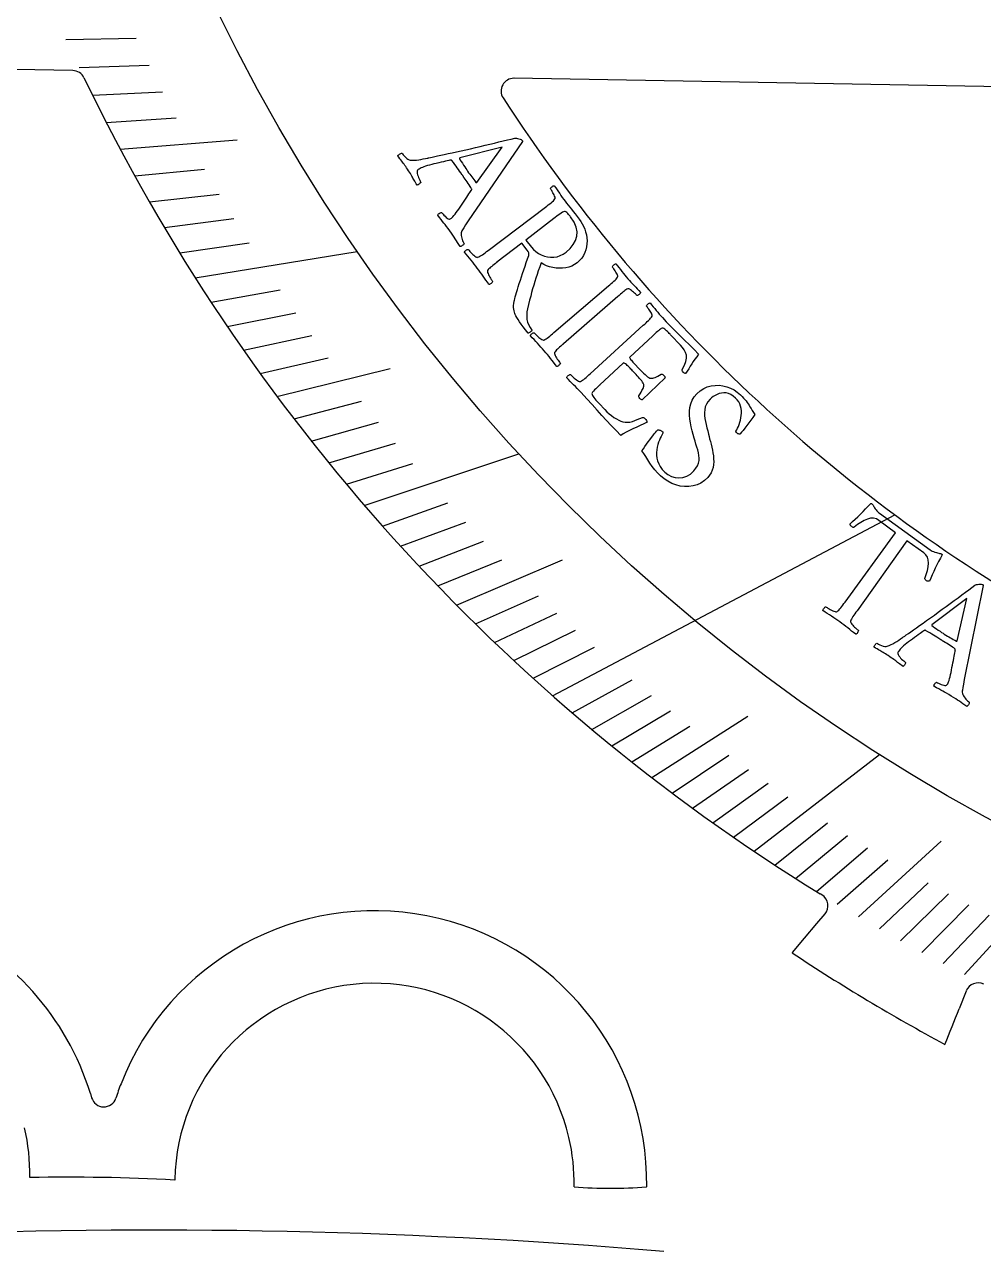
# Model space of a CAD drawing. Header units: millimetres. Extents: x -54 to 54, y -54 to 54.
# Drawn here: x -35.91 to -17.02, y -24.45 to -0.27 of the extents above; entities that cross this region are included whole.
import ezdxf

# ---------------------------------------------------------------- set-up
doc = ezdxf.new("R2010")
doc.units = ezdxf.units.MM
for name, color, linetype in [('CUT_INNER', 6, 'Continuous'), ('CUT_OUTER', 1, 'Continuous'), ('ENGRAVE', 7, 'Continuous'), ('ENGRAVE_FINE', 8, 'Continuous'), ('TEXT', 5, 'Continuous')]:
    doc.layers.add(name, color=color, linetype=linetype)

msp = doc.modelspace()

# ---------------------------------------------------------------- linework, layer by layer
at = {"layer": 'CUT_INNER'}
for points in [[(-34.9627, -1.1781), (-45.8612, -0.9878)], [(-4.4205, -1.7112), (-26.2686, -1.3298)], [(-20.2003, -17.4252), (-20.2323, -17.4056)], [(-20.7855, -18.5651), (-20.7821, -18.5606), (-20.5426, -18.2769), (-20.2992, -17.9885), (-20.1398, -17.7997)], [(-17.3567, -19.3181), (-17.4962, -19.6686)], [(-34.6157, -21.3383), (-34.5915, -21.4219)], [(-35.8056, -22.9937), (-35.8101, -22.9933), (-35.8105, -22.9888)], [(-32.9501, -23.0354), (-32.9503, -23.0387), (-32.9508, -23.0432), (-32.9553, -23.0435)], [(-25.0832, -23.1805), (-25.0837, -23.176)], [(-23.6534, -23.1757), (-23.6538, -23.1802), (-23.6583, -23.1807)]]:
    msp.add_lwpolyline(points, dxfattribs=at)
for centre, radius, start, end in [((-34.9671, -1.428), 0.25, 25.84128, 89), ((-0.001, 15.4297), 38.5677, 205.73881, 238.36082), ((-26.2729, -1.5798), 0.25, 89, 212.87109), ((-0.002, 15.4284), 31.546, 212.9193, 240.50342), ((-39.7437, -22.9126), 5.3642, 17.06607, 116.43576), ((-20.3308, -17.6384), 0.25, 319.83261, 58.53516), ((-29.0169, -23.0997), 5.364, 359.18734, 158.63943), ((-0.5742, 11.7424), 36.4286, 236.30163, 241.82337), ((-29.0169, -23.0998), 3.9337, 13.18175, 179.06063), ((-17.1232, -19.4075), 0.25, 63.81473, 159.03351), ((-499.5317, 172.0278), 518.754, 338.229913, 338.313222), ((-29.8326, -22.7972), 4.4942, 158.44305, 162.29196), ((-34.3514, -21.3521), 0.25, 196.19732, 341.80899), ((-39.7646, -22.9159), 3.9548, 358.94413, 13.15945), ((-29.0378, -23.1032), 3.9548, 358.94413, 13.15945), ((-35.0891, -63.6174), 40.6301, 86.98958, 91.01042), ((-24.3696, -12.5159), 10.6885, 266.17146, 273.81554), ((-33.3114, -142.9464), 118.9155, 85.17941, 92.816801)]:
    msp.add_arc(centre, radius, start, end, dxfattribs=at)
at = {"layer": 'CUT_OUTER'}
msp.add_circle((0, 0), 54, dxfattribs=at)
at = {"layer": 'ENGRAVE'}
for points in [[(-32.5495, -5.26), (-29.3566, -4.744)], [(-29.218, -9.7463), (-26.1736, -8.7307)], [(-25.5092, -13.4977), (-18.7665, -9.9299)], [(-21.5389, -16.5638), (-19.0629, -14.6597)], [(-17.3911, -18.9949), (-15.3164, -16.7289)]]:
    msp.add_lwpolyline(points, dxfattribs=at)
msp.add_circle((0, 15.4308), 35.6208, dxfattribs=at)
at = {"layer": 'ENGRAVE_FINE'}
for points in [[(-35.0974, -0.5615), (-33.7144, -0.5393)], [(-34.8398, -1.115), (-33.4575, -1.0708)], [(-34.5754, -1.6607), (-33.1941, -1.5943)], [(-34.3043, -2.1984), (-32.9245, -2.11)], [(-34.0268, -2.7283), (-31.725, -2.5438)], [(-33.7431, -3.2503), (-32.3674, -3.1178)], [(-33.4532, -3.7645), (-32.0804, -3.61)], [(-33.1576, -4.2708), (-31.7879, -4.0944)], [(-32.8563, -4.7693), (-31.4902, -4.571)], [(-32.2374, -5.7429), (-30.8797, -5.5011)], [(-31.9202, -6.2182), (-30.5674, -5.9546)], [(-31.5981, -6.6857), (-30.2505, -6.4006)], [(-31.2712, -7.1456), (-29.9293, -6.839)], [(-30.9396, -7.5978), (-28.7085, -7.0499)], [(-30.6036, -8.0425), (-29.2743, -7.6932)], [(-30.2633, -8.4797), (-28.9409, -8.1091)], [(-29.9188, -8.9093), (-28.6037, -8.5177)], [(-29.5704, -9.3315), (-28.2629, -8.9189)], [(-28.8619, -10.1537), (-27.5711, -9.6996)], [(-28.5022, -10.5538), (-27.2203, -10.0792)], [(-28.139, -10.9467), (-26.8664, -10.4516)], [(-27.7725, -11.3324), (-26.5095, -10.817)], [(-27.4027, -11.7109), (-25.3106, -10.8168)], [(-27.0298, -12.0822), (-25.7873, -11.5269)], [(-26.6539, -12.4466), (-25.4223, -11.8714)], [(-26.2751, -12.8039), (-25.0547, -12.2091)], [(-25.8935, -13.1542), (-24.6846, -12.5401)], [(-25.1223, -13.8343), (-23.9377, -13.1819)], [(-24.733, -14.1641), (-23.561, -13.4929)], [(-24.3412, -14.4871), (-23.1823, -13.7974)], [(-23.5508, -15.1132), (-21.6615, -13.9007)], [(-23.9471, -14.8035), (-22.8016, -14.0953)], [(-23.1524, -15.4163), (-22.0346, -14.672)], [(-22.7519, -15.7129), (-21.6485, -14.9508)], [(-22.3495, -16.0029), (-21.2608, -15.2234)], [(-21.9451, -16.2866), (-20.8715, -15.4898)], [(-21.1309, -16.8347), (-20.0885, -16.0041)], [(-20.7213, -17.0993), (-19.6949, -16.2522)], [(-19.4829, -17.8557), (-17.8536, -16.3624)], [(-20.3101, -17.3576), (-19.2999, -16.4943)], [(-19.8972, -17.6097), (-18.9038, -16.7305)], [(-19.0672, -18.0956), (-18.108, -17.1852)], [(-18.6501, -18.3294), (-17.7084, -17.4039)], [(-18.2317, -18.5572), (-17.3078, -17.6168)], [(-17.812, -18.779), (-16.9062, -17.824)]]:
    msp.add_lwpolyline(points, dxfattribs=at)
at = {"layer": 'TEXT'}
for points in [[(-27.966, -2.9011), (-27.9606, -2.9), (-27.9442, -2.8965), (-27.9169, -2.8907), (-27.8787, -2.8825), (-27.8312, -2.8723), (-27.7759, -2.8603), (-27.713, -2.8463), (-27.6424, -2.8306), (-27.5658, -2.8134), (-27.4848, -2.7956), (-27.3995, -2.7769), (-27.3098, -2.7574), (-27.2175, -2.7371), (-27.124, -2.7162), (-27.0294, -2.6945), (-26.9337, -2.6721), (-26.8385, -2.6495), (-26.7453, -2.6273), (-26.6541, -2.6055), (-26.5648, -2.5841), (-26.4793, -2.5635), (-26.399, -2.544), (-26.3241, -2.5258), (-26.2544, -2.5089), (-26.2381, -2.508), (-26.2189, -2.5097), (-26.1968, -2.5141), (-26.1719, -2.5212), (-26.148, -2.5297), (-26.1291, -2.5385), (-26.1152, -2.5475), (-26.1063, -2.5567), (-26.1047, -2.5591), (-26.1037, -2.5612), (-26.1031, -2.563), (-26.1031, -2.5643), (-26.1033, -2.5658), (-26.1032, -2.5678), (-26.1031, -2.5705), (-26.1027, -2.5739), (-27.1703, -4.1367), (-27.2217, -4.2151), (-27.2597, -4.274), (-27.2846, -4.3135), (-27.2964, -4.3334), (-27.3048, -4.3527), (-27.3097, -4.3744), (-27.3112, -4.3988), (-27.3092, -4.4257), (-27.3047, -4.4534), (-27.2986, -4.4799), (-27.291, -4.5053), (-27.2818, -4.5295), (-27.2726, -4.551), (-27.2648, -4.5679), (-27.2585, -4.5802), (-27.2536, -4.5881), (-27.258, -4.5985), (-27.2655, -4.6086), (-27.2761, -4.6183), (-27.2899, -4.6276), (-27.3039, -4.6357), (-27.3149, -4.6417), (-27.323, -4.6455), (-27.3282, -4.6472), (-27.3545, -4.6058), (-27.3794, -4.5666), (-27.4028, -4.5296), (-27.4248, -4.4948), (-27.4475, -4.4597), (-27.473, -4.4218), (-27.5012, -4.3811), (-27.5321, -4.3375), (-27.5652, -4.2919), (-27.5959, -4.2507), (-27.6241, -4.2138), (-27.6499, -4.1813), (-27.676, -4.149), (-27.7051, -4.1128), (-27.7372, -4.0726), (-27.7723, -4.0283), (-27.7691, -4.0188), (-27.7627, -4.0094), (-27.7531, -4.0002), (-27.7403, -3.9911), (-27.7265, -3.9834), (-27.7139, -3.9784), (-27.7026, -3.9762), (-27.6924, -3.9766), (-27.6817, -3.9906), (-27.6672, -4.0074), (-27.649, -4.0268), (-27.6271, -4.0488), (-27.6044, -4.0697), (-27.5838, -4.0858), (-27.5653, -4.097), (-27.549, -4.1034), (-27.5389, -4.1037), (-27.5278, -4.101), (-27.5155, -4.0955), (-27.5022, -4.0871), (-27.4884, -4.0756), (-27.4719, -4.0587), (-27.4526, -4.0365), (-27.4306, -4.009), (-27.4068, -3.9775), (-27.3818, -3.9434), (-27.3558, -3.9068), (-27.3288, -3.8677), (-27.3014, -3.8275), (-27.2745, -3.7877), (-27.2481, -3.7483), (-27.2222, -3.7093), (-27.1977, -3.6722), (-27.1754, -3.6386), (-27.1554, -3.6083), (-27.1376, -3.5815), (-27.123, -3.5596), (-27.1126, -3.5439), (-27.1064, -3.5345), (-27.1043, -3.5314), (-27.1042, -3.5308), (-27.1039, -3.529), (-27.1033, -3.5261), (-27.1026, -3.522), (-27.1021, -3.5175), (-27.1023, -3.5135), (-27.1032, -3.51), (-27.1048, -3.507), (-27.1189, -3.4842), (-27.135, -3.4592), (-27.1532, -3.432), (-27.1733, -3.4025), (-27.1941, -3.3725), (-27.2141, -3.3435), (-27.2334, -3.3156), (-27.2519, -3.2886), (-27.2567, -3.2817), (-27.2615, -3.2747), (-27.2663, -3.2678), (-27.271, -3.2608), (-27.2757, -3.254), (-27.2801, -3.2476), (-27.2843, -3.2415), (-27.2882, -3.2357), (-27.3158, -3.1955), (-27.3413, -3.1586), (-27.3649, -3.1248), (-27.3864, -3.0943), (-27.4087, -3.0635), (-27.4342, -3.0288), (-27.4631, -2.9903), (-27.4952, -2.9478), (-27.4965, -2.9464), (-27.4986, -2.945), (-27.5015, -2.9436), (-27.5051, -2.9422), (-27.5086, -2.941), (-27.5111, -2.9401), (-27.5126, -2.9396), (-27.5131, -2.9394), (-27.5175, -2.9404), (-27.5307, -2.9436), (-27.5528, -2.9488), (-27.5836, -2.956), (-27.6206, -2.9646), (-27.661, -2.9739), (-27.7047, -2.9839), (-27.7518, -2.9945), (-27.7997, -3.0055), (-27.8458, -3.0165), (-27.89, -3.0275), (-27.9325, -3.0386), (-27.9742, -3.0494), (-28.0116, -3.0606), (-28.0446, -3.0722), (-28.0732, -3.0843), (-28.0982, -3.0962), (-28.12, -3.1074), (-28.1388, -3.1179), (-28.1545, -3.1276), (-28.1675, -3.1402), (-28.1752, -3.1572), (-28.1776, -3.1788), (-28.1747, -3.2049), (-28.1682, -3.233), (-28.1599, -3.2603), (-28.1497, -3.287), (-28.1377, -3.3129), (-28.1259, -3.336), (-28.1163, -3.3541), (-28.109, -3.3673), (-28.1041, -3.3755), (-28.1066, -3.3811), (-28.1123, -3.3883), (-28.1213, -3.3972), (-28.1336, -3.4078), (-28.1468, -3.4179), (-28.1589, -3.4257), (-28.1697, -3.4311), (-28.1793, -3.4342), (-28.1955, -3.4069), (-28.2103, -3.3816), (-28.2239, -3.3582), (-28.236, -3.3368), (-28.2476, -3.3164), (-28.259, -3.296), (-28.2705, -3.2756), (-28.282, -3.2552), (-28.2946, -3.2333), (-28.3096, -3.2086), (-28.327, -3.1811), (-28.3467, -3.1507), (-28.3669, -3.1202), (-28.3858, -3.0925), (-28.4033, -3.0675), (-28.4195, -3.0453), (-28.4351, -3.0244), (-28.4507, -3.0036), (-28.4662, -2.9827), (-28.4817, -2.9618), (-28.4981, -2.9395), (-28.5164, -2.9142), (-28.5366, -2.886), (-28.5586, -2.8549), (-28.5558, -2.8495), (-28.5496, -2.8429), (-28.5398, -2.8351), (-28.5265, -2.8261), (-28.5123, -2.8175), (-28.4995, -2.8109), (-28.4882, -2.8062), (-28.4785, -2.8036), (-28.4678, -2.8184), (-28.4527, -2.8368), (-28.433, -2.8586), (-28.4087, -2.8839), (-28.3829, -2.9076), (-28.3585, -2.9249), (-28.3355, -2.9355), (-28.314, -2.9397), (-28.2726, -2.9424), (-28.2306, -2.9425), (-28.1882, -2.9398), (-28.1452, -2.9344), (-28.1015, -2.9273), (-28.0571, -2.9194), (-28.0119, -2.9107), (-27.966, -2.9011)], [(-26.5013, -2.6895), (-27.3363, -2.8982), (-27.3366, -2.8985), (-27.3375, -2.8995), (-27.339, -2.9011), (-27.341, -2.9033), (-27.343, -2.9058), (-27.3441, -2.9079), (-27.3444, -2.9098), (-27.3438, -2.9113), (-27.3265, -2.94), (-27.3072, -2.9712), (-27.2858, -3.0049), (-27.2626, -3.041), (-27.2394, -3.0765), (-27.2185, -3.1081), (-27.1999, -3.136), (-27.1835, -3.1601), (-27.1621, -3.1911), (-27.1413, -3.2203), (-27.1212, -3.2476), (-27.1017, -3.2732), (-27.0822, -3.2984), (-27.0619, -3.3248), (-27.0407, -3.3524), (-27.0186, -3.3812), (-27.0164, -3.3834), (-27.0137, -3.3845), (-27.0105, -3.3844), (-27.0068, -3.3832), (-27.0033, -3.3817), (-27.0009, -3.3806), (-26.9994, -3.38), (-26.9989, -3.3798)], [(-24.9821, -4.1045), (-24.9507, -4.1484), (-24.9225, -4.1957), (-24.8973, -4.2464), (-24.8751, -4.3007), (-24.8568, -4.3572), (-24.8431, -4.4146), (-24.8339, -4.473), (-24.8294, -4.5322), (-24.8302, -4.5916), (-24.8374, -4.6501), (-24.8509, -4.7079), (-24.8707, -4.7648), (-24.8977, -4.82), (-24.9327, -4.8723), (-24.9758, -4.9217), (-25.027, -4.9682), (-25.0753, -5.0024), (-25.1281, -5.0298), (-25.1853, -5.0503), (-25.2469, -5.0639), (-25.311, -5.0712), (-25.3753, -5.0727), (-25.44, -5.0684), (-25.5048, -5.0582), (-25.5679, -5.0427), (-25.6269, -5.0226), (-25.6819, -4.9978), (-25.733, -4.9684), (-25.7621, -5.0467), (-25.7893, -5.1226), (-25.8146, -5.1961), (-25.8379, -5.2672), (-25.8599, -5.3374), (-25.881, -5.4082), (-25.9013, -5.4796), (-25.9207, -5.5517), (-25.9401, -5.626), (-25.9601, -5.7045), (-25.9809, -5.7871), (-26.0022, -5.8738), (-26.0134, -5.9305), (-26.0188, -5.9847), (-26.0187, -6.0363), (-26.0129, -6.0853), (-26.0004, -6.1341), (-25.9799, -6.185), (-25.9514, -6.2381), (-25.9149, -6.2932), (-25.9177, -6.3028), (-25.9243, -6.3124), (-25.935, -6.3219), (-25.9495, -6.3312), (-25.9645, -6.3395), (-25.9762, -6.3457), (-25.9847, -6.3497), (-25.99, -6.3517), (-26.0416, -6.2888), (-26.0873, -6.2305), (-26.1271, -6.1765), (-26.1612, -6.1271), (-26.1897, -6.0826), (-26.2128, -6.0435), (-26.2306, -6.0099), (-26.2431, -5.9817), (-26.2491, -5.9621), (-26.2558, -5.9385), (-26.2632, -5.9111), (-26.2712, -5.8798), (-26.2772, -5.845), (-26.2784, -5.8068), (-26.2749, -5.7655), (-26.2665, -5.7208), (-26.2613, -5.7006), (-26.2537, -5.673), (-26.2439, -5.6381), (-26.2318, -5.5959), (-26.2176, -5.5478), (-26.2016, -5.495), (-26.1839, -5.4376), (-26.1643, -5.3756), (-26.1434, -5.3103), (-26.1217, -5.2428), (-26.0991, -5.1733), (-26.0757, -5.1017), (-26.0518, -5.0296), (-26.0277, -4.9586), (-26.0035, -4.8888), (-25.9791, -4.8201), (-25.9751, -4.7962), (-25.9787, -4.7709), (-25.9899, -4.7439), (-26.0088, -4.7155), (-26.1133, -4.5798), (-26.604, -4.9558), (-26.6081, -4.9589), (-26.6121, -4.962), (-26.6162, -4.9651), (-26.6202, -4.9682), (-26.6242, -4.9713), (-26.6283, -4.9744), (-26.6323, -4.9775), (-26.6364, -4.9806), (-26.6613, -4.9999), (-26.685, -5.0184), (-26.7073, -5.0362), (-26.7284, -5.0533), (-26.7475, -5.0697), (-26.7641, -5.0855), (-26.7782, -5.1008), (-26.7898, -5.1155), (-26.7927, -5.1254), (-26.7921, -5.139), (-26.788, -5.1565), (-26.7804, -5.1779), (-26.7704, -5.2012), (-26.7589, -5.2245), (-26.7461, -5.2479), (-26.7319, -5.2713), (-26.7181, -5.2928), (-26.7064, -5.3105), (-26.6968, -5.3243), (-26.6894, -5.3344), (-26.6929, -5.343), (-26.6991, -5.3524), (-26.7079, -5.3624), (-26.7195, -5.3732), (-26.7319, -5.3827), (-26.7436, -5.3892), (-26.7544, -5.3925), (-26.7644, -5.3928), (-26.7934, -5.3502), (-26.8217, -5.3085), (-26.8495, -5.2678), (-26.8768, -5.2281), (-26.9042, -5.1887), (-26.9324, -5.1492), (-26.9615, -5.1095), (-26.9915, -5.0696), (-27.0211, -5.031), (-27.0515, -4.9924), (-27.0826, -4.9538), (-27.1144, -4.9152), (-27.1467, -4.8765), (-27.1795, -4.8375), (-27.2125, -4.7982), (-27.246, -4.7586), (-27.2431, -4.749), (-27.2369, -4.7395), (-27.2276, -4.73), (-27.215, -4.7206), (-27.2015, -4.7124), (-27.1895, -4.7065), (-27.1788, -4.7031), (-27.1696, -4.702), (-27.1619, -4.7119), (-27.1511, -4.7248), (-27.1372, -4.7408), (-27.1202, -4.7599), (-27.1014, -4.78), (-27.0822, -4.7988), (-27.0625, -4.8165), (-27.0423, -4.8331), (-27.0234, -4.8466), (-27.0077, -4.8551), (-26.9951, -4.8587), (-26.9857, -4.8575), (-26.9646, -4.8492), (-26.9419, -4.838), (-26.9178, -4.8238), (-26.8923, -4.8066), (-26.8655, -4.7874), (-26.8379, -4.7672), (-26.8094, -4.7462), (-26.7799, -4.7242), (-25.6502, -3.8698), (-25.6208, -3.8476), (-25.5924, -3.8258), (-25.565, -3.8045), (-25.5385, -3.7837), (-25.5142, -3.7636), (-25.4934, -3.7442), (-25.4759, -3.7255), (-25.4618, -3.7077), (-25.4568, -3.6985), (-25.4561, -3.6856), (-25.4597, -3.6692), (-25.4676, -3.6491), (-25.478, -3.6272), (-25.4892, -3.6054), (-25.501, -3.5836), (-25.5137, -3.5618), (-25.5257, -3.5419), (-25.536, -3.5254), (-25.5445, -3.5123), (-25.5512, -3.5028), (-25.5473, -3.4944), (-25.5408, -3.4854), (-25.5316, -3.4757), (-25.5197, -3.4653), (-25.5071, -3.4561), (-25.4953, -3.4498), (-25.4846, -3.4465), (-25.4748, -3.4461), (-25.4475, -3.486), (-25.4206, -3.5254), (-25.3943, -3.5644), (-25.3684, -3.603), (-25.3425, -3.6412), (-25.3162, -3.6788), (-25.2894, -3.7157), (-25.2622, -3.7521), (-25.2331, -3.7901), (-25.2024, -3.8292), (-25.1703, -3.8695), (-25.1366, -3.9109), (-25.1011, -3.9545), (-25.0636, -4.0013), (-25.0239, -4.0513), (-24.9821, -4.1045)], [(-25.2394, -4.7539), (-25.1627, -4.6835), (-25.1025, -4.6082), (-25.0586, -4.5281), (-25.031, -4.4431), (-25.024, -4.3538), (-25.0422, -4.2605), (-25.0854, -4.163), (-25.1535, -4.0613), (-25.1638, -4.0483), (-25.1768, -4.0325), (-25.1925, -4.014), (-25.2108, -3.9926), (-25.2296, -3.9731), (-25.2466, -3.9601), (-25.2617, -3.9537), (-25.275, -3.9538), (-25.2927, -3.9601), (-25.3139, -3.9708), (-25.3383, -3.9858), (-25.3661, -4.0052), (-25.3956, -4.0269), (-25.4252, -4.0489), (-25.4548, -4.0712), (-25.4844, -4.0937), (-26.0324, -4.5178), (-25.9262, -4.6558), (-25.8847, -4.7031), (-25.8381, -4.7447), (-25.7866, -4.7805), (-25.73, -4.8104), (-25.6703, -4.8333), (-25.6091, -4.8484), (-25.5466, -4.8555), (-25.4826, -4.8548), (-25.419, -4.8449), (-25.3572, -4.8248), (-25.2973, -4.7945), (-25.2394, -4.7539)], [(-24.0256, -5.2799), (-23.9949, -5.315), (-23.964, -5.3492), (-23.933, -5.3825), (-23.9019, -5.4148), (-23.8704, -5.4471), (-23.8384, -5.4803), (-23.8059, -5.5143), (-23.7727, -5.5492), (-23.7751, -5.5587), (-23.7806, -5.5685), (-23.7892, -5.5787), (-23.8009, -5.5892), (-23.8135, -5.5986), (-23.8249, -5.6055), (-23.8351, -5.61), (-23.8441, -5.6121), (-23.8521, -5.6035), (-23.8633, -5.5923), (-23.8776, -5.5784), (-23.8951, -5.5619), (-23.9141, -5.5445), (-23.9331, -5.5282), (-23.952, -5.5129), (-23.9708, -5.4986), (-23.9885, -5.4871), (-24.0039, -5.4801), (-24.0171, -5.4775), (-24.028, -5.4795), (-24.0447, -5.4882), (-24.0626, -5.4993), (-24.0817, -5.5129), (-24.1021, -5.5289), (-24.1236, -5.5466), (-24.1459, -5.5653), (-24.169, -5.585), (-24.1929, -5.6057), (-24.1968, -5.609), (-24.2006, -5.6123), (-24.2044, -5.6157), (-24.2083, -5.619), (-24.2121, -5.6224), (-24.216, -5.6257), (-24.2198, -5.6291), (-24.2237, -5.6324), (-25.2925, -6.5618), (-25.2964, -6.5652), (-25.3002, -6.5685), (-25.3041, -6.5719), (-25.3079, -6.5752), (-25.3118, -6.5785), (-25.3156, -6.5819), (-25.3195, -6.5852), (-25.3233, -6.5886), (-25.347, -6.6093), (-25.3695, -6.6293), (-25.3907, -6.6484), (-25.4106, -6.6668), (-25.4287, -6.6843), (-25.4443, -6.7012), (-25.4574, -6.7173), (-25.4681, -6.7327), (-25.4703, -6.7427), (-25.4689, -6.7563), (-25.4637, -6.7735), (-25.4548, -6.7944), (-25.4434, -6.817), (-25.4305, -6.8396), (-25.4163, -6.8621), (-25.4007, -6.8846), (-25.3855, -6.9052), (-25.3728, -6.9221), (-25.3624, -6.9354), (-25.3543, -6.945), (-25.3573, -6.9538), (-25.3629, -6.9635), (-25.3711, -6.974), (-25.382, -6.9855), (-25.3938, -6.9958), (-25.405, -7.003), (-25.4156, -7.007), (-25.4256, -7.0079), (-25.4571, -6.9672), (-25.488, -6.9273), (-25.5183, -6.8884), (-25.548, -6.8504), (-25.5777, -6.8128), (-25.6084, -6.7751), (-25.6399, -6.7373), (-25.6722, -6.6994), (-25.7042, -6.6627), (-25.7369, -6.626), (-25.7703, -6.5894), (-25.8044, -6.5529), (-25.8391, -6.5162), (-25.8742, -6.4793), (-25.9096, -6.4421), (-25.9455, -6.4047), (-25.9432, -6.3949), (-25.9376, -6.385), (-25.9289, -6.375), (-25.9169, -6.3648), (-25.904, -6.3558), (-25.8923, -6.3492), (-25.8819, -6.3451), (-25.8727, -6.3434), (-25.8644, -6.3528), (-25.8528, -6.3651), (-25.838, -6.3802), (-25.8199, -6.3982), (-25.7999, -6.4171), (-25.7795, -6.4347), (-25.7587, -6.4512), (-25.7375, -6.4664), (-25.7179, -6.4787), (-25.7017, -6.4863), (-25.6889, -6.4891), (-25.6796, -6.4873), (-25.659, -6.4777), (-25.6371, -6.4651), (-25.6139, -6.4494), (-25.5895, -6.4307), (-25.5639, -6.4099), (-25.5376, -6.3881), (-25.5104, -6.3653), (-25.4825, -6.3415), (-24.4055, -5.4214), (-24.3776, -5.3974), (-24.3506, -5.3739), (-24.3246, -5.351), (-24.2994, -5.3286), (-24.2765, -5.3069), (-24.2568, -5.2863), (-24.2405, -5.2666), (-24.2276, -5.2479), (-24.2232, -5.2384), (-24.2232, -5.2256), (-24.2279, -5.2093), (-24.237, -5.1898), (-24.2488, -5.1685), (-24.2615, -5.1472), (-24.275, -5.1258), (-24.2894, -5.1043), (-24.3032, -5.0846), (-24.3148, -5.0684), (-24.3242, -5.0556), (-24.3316, -5.0464), (-24.3282, -5.0379), (-24.3223, -5.0285), (-24.3137, -5.0183), (-24.3025, -5.0071), (-24.2904, -4.9971), (-24.2791, -4.9901), (-24.2686, -4.9861), (-24.2588, -4.9852), (-24.229, -5.0233), (-24.1996, -5.0613), (-24.1705, -5.099), (-24.1419, -5.1365), (-24.1132, -5.1735), (-24.0843, -5.2097), (-24.0551, -5.2452), (-24.0256, -5.2799)], [(-23.345, -6.0442), (-23.2668, -6.1279), (-23.1836, -6.2147), (-23.0951, -6.3043), (-23.0016, -6.3969), (-22.9062, -6.4905), (-22.8125, -6.5834), (-22.7205, -6.6756), (-22.6301, -6.7672), (-22.668, -6.8165), (-22.7031, -6.8649), (-22.7356, -6.9125), (-22.7653, -6.9592), (-22.7941, -7.0055), (-22.8238, -7.0523), (-22.8544, -7.0993), (-22.8858, -7.1467), (-22.8978, -7.145), (-22.9104, -7.1398), (-22.9235, -7.1311), (-22.937, -7.1188), (-22.9492, -7.1043), (-22.9558, -7.0912), (-22.9568, -7.0796), (-22.9522, -7.0694), (-22.9074, -6.985), (-22.8792, -6.9097), (-22.8676, -6.8434), (-22.8726, -6.7862), (-22.8898, -6.7343), (-22.9146, -6.6842), (-22.9471, -6.6359), (-22.9871, -6.5892), (-23.1751, -6.3913), (-23.1832, -6.3828), (-23.1943, -6.3715), (-23.2084, -6.3573), (-23.2253, -6.3403), (-23.2436, -6.3225), (-23.2619, -6.3056), (-23.28, -6.2897), (-23.2981, -6.2749), (-23.3149, -6.2628), (-23.3293, -6.2551), (-23.3413, -6.2518), (-23.3509, -6.253), (-23.3673, -6.2622), (-23.3848, -6.2739), (-23.4035, -6.2881), (-23.4234, -6.3047), (-23.444, -6.3228), (-23.4647, -6.3413), (-23.4856, -6.3603), (-23.5067, -6.3797), (-23.5149, -6.3874), (-23.5223, -6.3942), (-23.5286, -6.4001), (-23.5341, -6.4052), (-23.9873, -6.8256), (-23.9899, -6.8318), (-23.988, -6.8411), (-23.9814, -6.8535), (-23.9701, -6.869), (-23.956, -6.8864), (-23.9407, -6.9044), (-23.9242, -6.923), (-23.9065, -6.9422), (-23.7897, -7.0664), (-23.7514, -7.1062), (-23.7168, -7.1407), (-23.6861, -7.1699), (-23.6592, -7.1937), (-23.635, -7.2126), (-23.6122, -7.2268), (-23.591, -7.2364), (-23.5712, -7.2413), (-23.5518, -7.2423), (-23.5313, -7.2399), (-23.5099, -7.2343), (-23.4875, -7.2254), (-23.4629, -7.2136), (-23.435, -7.1991), (-23.4038, -7.1819), (-23.3692, -7.1621), (-23.3588, -7.1578), (-23.3472, -7.1592), (-23.3342, -7.1663), (-23.3198, -7.1789), (-23.3077, -7.1929), (-23.2992, -7.2063), (-23.2942, -7.219), (-23.2927, -7.2312), (-23.7407, -7.6671), (-23.7508, -7.6651), (-23.7621, -7.6596), (-23.7746, -7.6505), (-23.7881, -7.6377), (-23.7999, -7.6235), (-23.8068, -7.6099), (-23.809, -7.597), (-23.8063, -7.5847), (-23.7824, -7.5458), (-23.7624, -7.5123), (-23.7464, -7.4841), (-23.7343, -7.4612), (-23.7254, -7.4424), (-23.7186, -7.4262), (-23.7139, -7.4127), (-23.7114, -7.4018), (-23.7105, -7.3922), (-23.7104, -7.3827), (-23.7112, -7.3731), (-23.7129, -7.3635), (-23.7161, -7.3512), (-23.7238, -7.3356), (-23.7361, -7.3169), (-23.7528, -7.2949), (-23.7725, -7.2709), (-23.7935, -7.2461), (-23.8158, -7.2206), (-23.8394, -7.1942), (-23.8633, -7.1679), (-23.8866, -7.1425), (-23.9093, -7.118), (-23.9315, -7.0943), (-23.947, -7.0779), (-23.9637, -7.0607), (-23.9815, -7.0424), (-24.0005, -7.0233), (-24.0195, -7.0045), (-24.0375, -6.9873), (-24.0546, -6.9718), (-24.0707, -6.958), (-24.0851, -6.9473), (-24.0971, -6.9413), (-24.1069, -6.9401), (-24.1143, -6.9435), (-24.5774, -7.3732), (-24.5802, -7.3758), (-24.5836, -7.379), (-24.5877, -7.3827), (-24.5924, -7.3871), (-24.611, -7.4045), (-24.6319, -7.4243), (-24.6552, -7.4467), (-24.6808, -7.4715), (-24.7042, -7.4954), (-24.7206, -7.5148), (-24.73, -7.5299), (-24.7325, -7.5406), (-24.728, -7.5613), (-24.7204, -7.5817), (-24.7098, -7.602), (-24.6961, -7.6221), (-24.6782, -7.6445), (-24.655, -7.6717), (-24.6264, -7.7035), (-24.5924, -7.7401), (-24.481, -7.8578), (-24.4384, -7.9004), (-24.3939, -7.9404), (-24.3475, -7.9781), (-24.2992, -8.0132), (-24.2511, -8.044), (-24.2053, -8.0687), (-24.1619, -8.0871), (-24.1209, -8.0994), (-24.0759, -8.1077), (-24.0301, -8.1091), (-23.9835, -8.1037), (-23.9362, -8.0915), (-23.8879, -8.075), (-23.8387, -8.0568), (-23.7884, -8.0368), (-23.7371, -8.0152), (-23.7268, -8.0129), (-23.7154, -8.0154), (-23.7028, -8.0227), (-23.6891, -8.0348), (-23.6702, -8.0556), (-23.6567, -8.0746), (-23.6486, -8.0918), (-23.6459, -8.1072), (-23.7121, -8.1385), (-23.7805, -8.1705), (-23.8513, -8.2032), (-23.9244, -8.2365), (-23.995, -8.2698), (-24.0582, -8.3028), (-24.1141, -8.3353), (-24.1626, -8.3674), (-24.2579, -8.2696), (-24.352, -8.1712), (-24.4447, -8.0721), (-24.5361, -7.9724), (-24.6299, -7.8693), (-24.7298, -7.7601), (-24.8357, -7.6448), (-24.9476, -7.5231), (-24.9866, -7.4811), (-25.024, -7.4417), (-25.0597, -7.4049), (-25.0939, -7.3707), (-25.1272, -7.3373), (-25.1606, -7.3027), (-25.1941, -7.2671), (-25.2276, -7.2303), (-25.2256, -7.2205), (-25.2204, -7.2104), (-25.2119, -7.2001), (-25.2003, -7.1895), (-25.1877, -7.18), (-25.1762, -7.1731), (-25.166, -7.1687), (-25.1569, -7.1667), (-25.1483, -7.1758), (-25.1363, -7.1877), (-25.121, -7.2023), (-25.1023, -7.2198), (-25.0817, -7.2379), (-25.0607, -7.2549), (-25.0394, -7.2707), (-25.0178, -7.2853), (-24.9977, -7.2969), (-24.9813, -7.3039), (-24.9684, -7.3064), (-24.9592, -7.3042), (-24.9389, -7.294), (-24.9174, -7.2807), (-24.8948, -7.2643), (-24.8709, -7.2448), (-24.8461, -7.2231), (-24.8205, -7.2005), (-24.7941, -7.1769), (-24.7669, -7.1522), (-23.7202, -6.1978), (-23.693, -6.1729), (-23.6668, -6.1486), (-23.6415, -6.1248), (-23.6171, -6.1016), (-23.5949, -6.0793), (-23.5759, -6.058), (-23.5603, -6.0378), (-23.5479, -6.0187), (-23.5438, -6.0091), (-23.5443, -5.9962), (-23.5494, -5.9801), (-23.5592, -5.9609), (-23.5717, -5.94), (-23.5851, -5.9191), (-23.5993, -5.8981), (-23.6144, -5.8772), (-23.6287, -5.8579), (-23.6409, -5.842), (-23.6507, -5.8296), (-23.6584, -5.8207), (-23.6553, -5.812), (-23.6496, -5.8025), (-23.6414, -5.7919), (-23.6306, -5.7804), (-23.6188, -5.77), (-23.6077, -5.7627), (-23.5973, -5.7584), (-23.5876, -5.7571), (-23.5566, -5.7943), (-23.526, -5.8312), (-23.4957, -5.868), (-23.4658, -5.9045), (-23.436, -5.9406), (-23.4059, -5.9759), (-23.3756, -6.0104), (-23.345, -6.0442)], [(-21.8085, -7.5655), (-21.7742, -7.5991), (-21.7438, -7.6307), (-21.7176, -7.6606), (-21.6954, -7.6885), (-21.6755, -7.7161), (-21.656, -7.7447), (-21.6368, -7.7743), (-21.6181, -7.805), (-21.5982, -7.8379), (-21.5758, -7.8743), (-21.5507, -7.9143), (-21.523, -7.9577), (-21.5603, -8.0118), (-21.599, -8.0661), (-21.6391, -8.1205), (-21.6807, -8.175), (-21.7204, -8.2259), (-21.755, -8.2698), (-21.7845, -8.3066), (-21.8088, -8.3363), (-21.8143, -8.3421), (-21.8219, -8.3445), (-21.8314, -8.3436), (-21.843, -8.3395), (-21.8548, -8.3337), (-21.8649, -8.328), (-21.8734, -8.3223), (-21.8803, -8.3167), (-21.8878, -8.3087), (-21.8932, -8.3003), (-21.8965, -8.2914), (-21.8977, -8.2822), (-21.8798, -8.2554), (-21.8625, -8.2246), (-21.8458, -8.1896), (-21.8299, -8.1506), (-21.8156, -8.1088), (-21.8041, -8.0656), (-21.7955, -8.021), (-21.7895, -7.9749), (-21.7871, -7.9283), (-21.7888, -7.8821), (-21.7947, -7.8362), (-21.8048, -7.7908), (-21.82, -7.7469), (-21.8413, -7.7057), (-21.8687, -7.6671), (-21.9021, -7.6312), (-21.9492, -7.5914), (-21.9962, -7.5615), (-22.0431, -7.5415), (-22.0901, -7.5314), (-22.1363, -7.5293), (-22.1812, -7.5333), (-22.2246, -7.5433), (-22.2666, -7.5594), (-22.3062, -7.5797), (-22.3427, -7.6027), (-22.3759, -7.6281), (-22.4059, -7.6561), (-22.4471, -7.7045), (-22.4784, -7.755), (-22.4997, -7.8073), (-22.511, -7.8617), (-22.5147, -7.9177), (-22.5133, -7.975), (-22.5068, -8.0337), (-22.495, -8.0938), (-22.4807, -8.1547), (-22.4663, -8.2162), (-22.452, -8.2781), (-22.4376, -8.3404), (-22.4256, -8.3876), (-22.4129, -8.4372), (-22.3994, -8.4891), (-22.3852, -8.5434), (-22.3714, -8.5992), (-22.3592, -8.6557), (-22.3487, -8.7129), (-22.3399, -8.7708), (-22.3343, -8.8287), (-22.3335, -8.8858), (-22.3377, -8.942), (-22.3467, -8.9975), (-22.3619, -9.0514), (-22.3844, -9.1028), (-22.4144, -9.1517), (-22.4519, -9.1982), (-22.5154, -9.2585), (-22.5846, -9.3064), (-22.6597, -9.3418), (-22.7406, -9.3645), (-22.8246, -9.3756), (-22.9089, -9.3758), (-22.9934, -9.3653), (-23.0782, -9.3439), (-23.1607, -9.3126), (-23.2383, -9.2725), (-23.311, -9.2236), (-23.3788, -9.166), (-23.4381, -9.1062), (-23.4929, -9.044), (-23.5433, -8.9794), (-23.5891, -8.9124), (-23.6316, -8.8462), (-23.6723, -8.784), (-23.711, -8.7259), (-23.7479, -8.6717), (-23.7199, -8.629), (-23.6902, -8.5855), (-23.6588, -8.5413), (-23.6258, -8.4964), (-23.5927, -8.4526), (-23.5615, -8.4118), (-23.532, -8.3741), (-23.5043, -8.3394), (-23.48, -8.3095), (-23.4605, -8.286), (-23.446, -8.269), (-23.4363, -8.2586), (-23.4243, -8.259), (-23.4123, -8.2602), (-23.4003, -8.2624), (-23.3882, -8.2655), (-23.3766, -8.2696), (-23.3659, -8.275), (-23.3561, -8.2815), (-23.3472, -8.2893), (-23.3387, -8.3003), (-23.335, -8.312), (-23.3361, -8.3243), (-23.342, -8.3373), (-23.3556, -8.3604), (-23.3703, -8.3886), (-23.3861, -8.422), (-23.4031, -8.4605), (-23.4195, -8.5031), (-23.4335, -8.549), (-23.4451, -8.598), (-23.4544, -8.6502), (-23.4595, -8.7043), (-23.4586, -8.7592), (-23.4516, -8.8148), (-23.4387, -8.8712), (-23.4178, -8.9273), (-23.3872, -8.9825), (-23.3468, -9.0365), (-23.2966, -9.0895), (-23.235, -9.1387), (-23.1679, -9.1744), (-23.0953, -9.1967), (-23.0175, -9.2055), (-22.9388, -9.1983), (-22.8638, -9.1728), (-22.7925, -9.1291), (-22.7248, -9.0672), (-22.683, -9.0162), (-22.652, -8.9656), (-22.632, -8.9152), (-22.6229, -8.8651), (-22.6218, -8.8145), (-22.6257, -8.7626), (-22.6347, -8.7094), (-22.6486, -8.655), (-22.6655, -8.5989), (-22.683, -8.5408), (-22.7012, -8.4809), (-22.72, -8.4191), (-22.7389, -8.3481), (-22.757, -8.2749), (-22.7744, -8.1998), (-22.791, -8.1225), (-22.8038, -8.0446), (-22.8099, -7.9675), (-22.8092, -7.8911), (-22.8017, -7.8156), (-22.7849, -7.7426), (-22.7562, -7.6735), (-22.7155, -7.6083), (-22.663, -7.5471), (-22.599, -7.4903), (-22.5309, -7.4454), (-22.459, -7.4124), (-22.3831, -7.3912), (-22.3055, -7.3809), (-22.2284, -7.3803), (-22.1517, -7.3896), (-22.0755, -7.4087), (-22.0017, -7.4364), (-21.9327, -7.4718), (-21.8683, -7.5148), (-21.8085, -7.5655)], [(-18.0666, -10.6249), (-18.0488, -10.6359), (-18.0276, -10.6468), (-18.0027, -10.6575), (-17.9744, -10.668), (-17.946, -10.6774), (-17.9213, -10.6849), (-17.9001, -10.6905), (-17.8824, -10.694), (-17.8692, -10.6959), (-17.8587, -10.698), (-17.8507, -10.7003), (-17.8454, -10.7029), (-17.8415, -10.7061), (-17.8377, -10.7102), (-17.8341, -10.7153), (-17.8306, -10.7213), (-17.8663, -10.7886), (-17.9008, -10.8553), (-17.9341, -10.9212), (-17.966, -10.9865), (-17.9968, -11.0511), (-18.0262, -11.1151), (-18.0544, -11.1783), (-18.0813, -11.2408), (-18.0866, -11.2416), (-18.0931, -11.2421), (-18.1009, -11.2422), (-18.1099, -11.242), (-18.1194, -11.2406), (-18.1287, -11.2374), (-18.1377, -11.2323), (-18.1464, -11.2254), (-18.1594, -11.2152), (-18.1685, -11.2052), (-18.1736, -11.1952), (-18.1749, -11.1854), (-18.1438, -11.1061), (-18.1212, -11.0297), (-18.1068, -10.9564), (-18.1008, -10.8861), (-18.1054, -10.8216), (-18.1227, -10.7658), (-18.1528, -10.7186), (-18.1957, -10.68), (-18.5248, -10.4475), (-19.5094, -11.823), (-19.5307, -11.8529), (-19.5511, -11.882), (-19.5706, -11.9101), (-19.5891, -11.9373), (-19.6057, -11.9632), (-19.6194, -11.9877), (-19.63, -12.0106), (-19.6378, -12.0319), (-19.6377, -12.0422), (-19.6331, -12.0551), (-19.6241, -12.0706), (-19.6106, -12.0889), (-19.5943, -12.1082), (-19.5769, -12.1269), (-19.5582, -12.1452), (-19.5384, -12.163), (-19.5196, -12.1791), (-19.5037, -12.1923), (-19.4907, -12.2026), (-19.4808, -12.21), (-19.4816, -12.2193), (-19.4848, -12.23), (-19.4904, -12.2422), (-19.4983, -12.2559), (-19.5074, -12.2687), (-19.5167, -12.2782), (-19.526, -12.2846), (-19.5355, -12.2878), (-19.5756, -12.2554), (-19.6149, -12.2239), (-19.6534, -12.193), (-19.691, -12.1629), (-19.7287, -12.1333), (-19.7673, -12.1037), (-19.8067, -12.0742), (-19.8469, -12.0447), (-19.8865, -12.0165), (-19.9268, -11.9884), (-19.9678, -11.9606), (-20.0095, -11.9329), (-20.0517, -11.9053), (-20.0944, -11.8775), (-20.1375, -11.8495), (-20.181, -11.8214), (-20.181, -11.8114), (-20.1779, -11.8005), (-20.1717, -11.7887), (-20.1624, -11.776), (-20.152, -11.7642), (-20.1421, -11.7551), (-20.1329, -11.7487), (-20.1244, -11.745), (-20.1142, -11.7522), (-20.1001, -11.7614), (-20.0821, -11.7727), (-20.0603, -11.786), (-20.0365, -11.7997), (-20.0126, -11.8122), (-19.9886, -11.8234), (-19.9644, -11.8333), (-19.9424, -11.8407), (-19.9249, -11.8443), (-19.9118, -11.8441), (-19.9032, -11.8401), (-19.8854, -11.8261), (-19.867, -11.8088), (-19.8481, -11.7881), (-19.8286, -11.7642), (-19.8087, -11.7381), (-19.7881, -11.7108), (-19.7669, -11.6823), (-19.7452, -11.6527), (-18.7487, -10.2858), (-19.078, -10.0425), (-19.1281, -10.0139), (-19.1824, -10.0001), (-19.2408, -10.0012), (-19.3034, -10.0171), (-19.3685, -10.0448), (-19.4341, -10.081), (-19.5003, -10.1259), (-19.567, -10.1794), (-19.5767, -10.1813), (-19.5878, -10.1795), (-19.6002, -10.174), (-19.6139, -10.1649), (-19.6231, -10.1589), (-19.6305, -10.1521), (-19.6361, -10.1446), (-19.6398, -10.1364), (-19.6423, -10.1284), (-19.6442, -10.1213), (-19.6456, -10.1151), (-19.6464, -10.1099), (-19.5955, -10.0647), (-19.5446, -10.0179), (-19.4935, -9.9696), (-19.4424, -9.9197), (-19.391, -9.8684), (-19.3392, -9.8158), (-19.287, -9.7619), (-19.2343, -9.7068), (-19.226, -9.7098), (-19.2179, -9.7146), (-19.2101, -9.7209), (-19.2025, -9.729), (-19.1956, -9.7376), (-19.1898, -9.7456), (-19.1851, -9.7531), (-19.1814, -9.76), (-19.1728, -9.7752), (-19.1619, -9.7924), (-19.1487, -9.8117), (-19.1332, -9.8329), (-19.1167, -9.8538), (-19.1004, -9.872), (-19.0845, -9.8877), (-19.0688, -9.9007)], [(-18.6108, -12.3504), (-18.6062, -12.3472), (-18.5925, -12.3377), (-18.5696, -12.3217), (-18.5376, -12.2993), (-18.4978, -12.2713), (-18.4516, -12.2387), (-18.3991, -12.2014), (-18.3403, -12.1593), (-18.2764, -12.1137), (-18.2088, -12.0657), (-18.1375, -12.0152), (-18.0625, -11.9623), (-17.9853, -11.9077), (-17.9074, -11.8519), (-17.8287, -11.7951), (-17.7493, -11.7372), (-17.6704, -11.6793), (-17.5932, -11.6225), (-17.5177, -11.5669), (-17.4439, -11.5124), (-17.3732, -11.4601), (-17.3068, -11.4109), (-17.2449, -11.3649), (-17.1873, -11.3222), (-17.1727, -11.3149), (-17.1543, -11.3091), (-17.1323, -11.3045), (-17.1065, -11.3014), (-17.0812, -11.2999), (-17.0604, -11.3006), (-17.0441, -11.3034), (-17.0323, -11.3084), (-17.0299, -11.3101), (-17.0281, -11.3116), (-17.0269, -11.313), (-17.0264, -11.3142), (-17.026, -11.3156), (-17.0251, -11.3175), (-17.0239, -11.32), (-17.0223, -11.3229), (-17.3965, -13.1782), (-17.4132, -13.2704), (-17.4253, -13.3395), (-17.4328, -13.3856), (-17.4359, -13.4085), (-17.4361, -13.4295), (-17.4322, -13.4515), (-17.424, -13.4745), (-17.4117, -13.4985), (-17.3968, -13.5222), (-17.3809, -13.5443), (-17.364, -13.5647), (-17.346, -13.5834), (-17.3292, -13.5996), (-17.3154, -13.6121), (-17.3048, -13.621), (-17.2973, -13.6264), (-17.2972, -13.6377), (-17.3002, -13.6498), (-17.3062, -13.6629), (-17.3153, -13.6769), (-17.325, -13.6898), (-17.3328, -13.6996), (-17.3388, -13.7063), (-17.3429, -13.7099), (-17.3833, -13.682), (-17.4214, -13.6556), (-17.4574, -13.6307), (-17.4913, -13.6072), (-17.5259, -13.5837), (-17.5641, -13.5587), (-17.6059, -13.5322), (-17.6514, -13.5042), (-17.6997, -13.4751), (-17.7439, -13.449), (-17.7843, -13.4261), (-17.8207, -13.4062), (-17.8573, -13.3867), (-17.8983, -13.3646), (-17.9435, -13.3401), (-17.9931, -13.313), (-17.9938, -13.303), (-17.9916, -13.2919), (-17.9863, -13.2796), (-17.9781, -13.2663), (-17.9684, -13.2538), (-17.9587, -13.2443), (-17.9492, -13.2378), (-17.9397, -13.2342), (-17.9243, -13.243), (-17.9044, -13.2527), (-17.8801, -13.2635), (-17.8514, -13.2753), (-17.8223, -13.2857), (-17.7971, -13.2925), (-17.7757, -13.2956), (-17.7581, -13.2951), (-17.7488, -13.2914), (-17.7395, -13.2847), (-17.7304, -13.2748), (-17.7214, -13.2619), (-17.7132, -13.2459), (-17.7045, -13.2239), (-17.6955, -13.196), (-17.686, -13.162), (-17.6763, -13.1237), (-17.6666, -13.0827), (-17.6569, -13.0388), (-17.6472, -12.9922), (-17.6377, -12.9446), (-17.6284, -12.8974), (-17.6195, -12.8509), (-17.6108, -12.8048), (-17.6027, -12.7611), (-17.5953, -12.7214), (-17.5886, -12.6858), (-17.5827, -12.6542), (-17.5778, -12.6283), (-17.5743, -12.6098), (-17.5722, -12.5987), (-17.5715, -12.595), (-17.5717, -12.5945), (-17.5721, -12.5927), (-17.5727, -12.5898), (-17.5737, -12.5857), (-17.5749, -12.5814), (-17.5767, -12.5778), (-17.5788, -12.5749), (-17.5815, -12.5728), (-17.6034, -12.5573), (-17.628, -12.5405), (-17.6553, -12.5225), (-17.6853, -12.5033), (-17.7162, -12.4837), (-17.7459, -12.4648), (-17.7745, -12.4466), (-17.8021, -12.429), (-17.8092, -12.4245), (-17.8163, -12.4199), (-17.8234, -12.4154), (-17.8305, -12.4108), (-17.8375, -12.4064), (-17.844, -12.4022), (-17.8503, -12.3982), (-17.8561, -12.3944), (-17.8972, -12.3682), (-17.9351, -12.3441), (-17.97, -12.3222), (-18.0017, -12.3025), (-18.0342, -12.2828), (-18.0712, -12.2608), (-18.1128, -12.2365), (-18.159, -12.2099), (-18.1607, -12.2091), (-18.1632, -12.2087), (-18.1664, -12.2085), (-18.1702, -12.2086), (-18.1739, -12.2088), (-18.1766, -12.209), (-18.1782, -12.2091), (-18.1787, -12.2092), (-18.1823, -12.2118), (-18.1933, -12.2199), (-18.2116, -12.2332), (-18.2372, -12.252), (-18.2679, -12.2743), (-18.3015, -12.2986), (-18.3379, -12.3248), (-18.3771, -12.353), (-18.4169, -12.3817), (-18.4551, -12.4098), (-18.4915, -12.4372), (-18.5263, -12.4639), (-18.5605, -12.4901), (-18.5906, -12.515), (-18.6164, -12.5386), (-18.6381, -12.5609), (-18.6564, -12.5816), (-18.6722, -12.6004), (-18.6854, -12.6174), (-18.6961, -12.6325), (-18.7032, -12.6491), (-18.7036, -12.6678), (-18.6974, -12.6886), (-18.6846, -12.7115), (-18.6677, -12.7348), (-18.6494, -12.7568), (-18.6296, -12.7774), (-18.6084, -12.7965), (-18.5885, -12.8132), (-18.5726, -12.8262), (-18.5608, -12.8355), (-18.553, -12.8411), (-18.5532, -12.8472), (-18.5556, -12.8561), (-18.5605, -12.8678), (-18.5676, -12.8823), (-18.5759, -12.8968), (-18.5839, -12.9087), (-18.5917, -12.9179), (-18.5994, -12.9244), (-18.625, -12.9056), (-18.6485, -12.8881), (-18.6701, -12.8718), (-18.6896, -12.8569), (-18.7082, -12.8426), (-18.7267, -12.8283), (-18.7453, -12.8139), (-18.7638, -12.7996), (-18.7839, -12.7844), (-18.8074, -12.7675), (-18.8341, -12.7489), (-18.8641, -12.7286), (-18.8946, -12.7084), (-18.9228, -12.6902), (-18.9486, -12.6741), (-18.9722, -12.6599), (-18.9947, -12.6468), (-19.0171, -12.6337), (-19.0396, -12.6205), (-19.062, -12.6073), (-19.0859, -12.5931), (-19.1126, -12.577), (-19.1421, -12.5589), (-19.1745, -12.5387), (-19.1741, -12.5327), (-19.1709, -12.5243), (-19.1649, -12.5133), (-19.1562, -12.4998), (-19.1464, -12.4863), (-19.1372, -12.4752), (-19.1287, -12.4666), (-19.1207, -12.4603), (-19.1051, -12.4698), (-19.084, -12.4808), (-19.0574, -12.4932), (-19.0252, -12.5071), (-18.9921, -12.5189), (-18.9629, -12.5252), (-18.9376, -12.5261), (-18.9162, -12.5215), (-18.877, -12.5079), (-18.8383, -12.4916), (-18.8003, -12.4726), (-18.7628, -12.4509), (-18.7253, -12.4273), (-18.6875, -12.4027), (-18.6493, -12.3771), (-18.6108, -12.3504)], [(-17.3443, -11.5847), (-18.032, -12.1023), (-18.0321, -12.1027), (-18.0326, -12.1039), (-18.0333, -12.106), (-18.0343, -12.1089), (-18.0351, -12.1119), (-18.0353, -12.1143), (-18.0349, -12.1161), (-18.0338, -12.1173), (-18.0066, -12.137), (-17.9767, -12.1582), (-17.9439, -12.1809), (-17.9084, -12.2051), (-17.8733, -12.2287), (-17.8417, -12.2497), (-17.8137, -12.2681), (-17.7892, -12.284), (-17.7574, -12.3041), (-17.7268, -12.3229), (-17.6977, -12.3403), (-17.6698, -12.3562), (-17.642, -12.3719), (-17.613, -12.3883), (-17.5827, -12.4054), (-17.5512, -12.4233), (-17.5483, -12.4245), (-17.5454, -12.4244), (-17.5425, -12.4231), (-17.5395, -12.4206), (-17.5369, -12.4178), (-17.5351, -12.4159), (-17.5339, -12.4147), (-17.5336, -12.4143)]]:
    msp.add_lwpolyline(points, close=True, dxfattribs=at)

doc.saveas('drawing.dxf')
